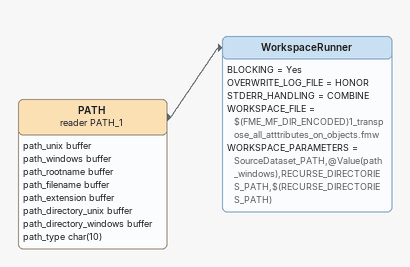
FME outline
PATH (reader PATH_1)
    attributes: path_unix buffer, path_windows buffer, path_rootname buffer, path_filename buffer, path_extension buffer, path_directory_unix buffer, path_directory_windows buffer, path_type char(10)
    -> WorkspaceRunner
WorkspaceRunner
    BLOCKING = Yes
    OVERWRITE_LOG_FILE = HONOR
    STDERR_HANDLING = COMBINE
    WORKSPACE_FILE = $(FME_MF_DIR_ENCODED)1_transpose_all_atttributes_on_objects.fmw
    WORKSPACE_PARAMETERS = SourceDataset_PATH,@Value(path_windows),RECURSE_DIRECTORIES_PATH,$(RECURSE_DIRECTORIES_PATH)
